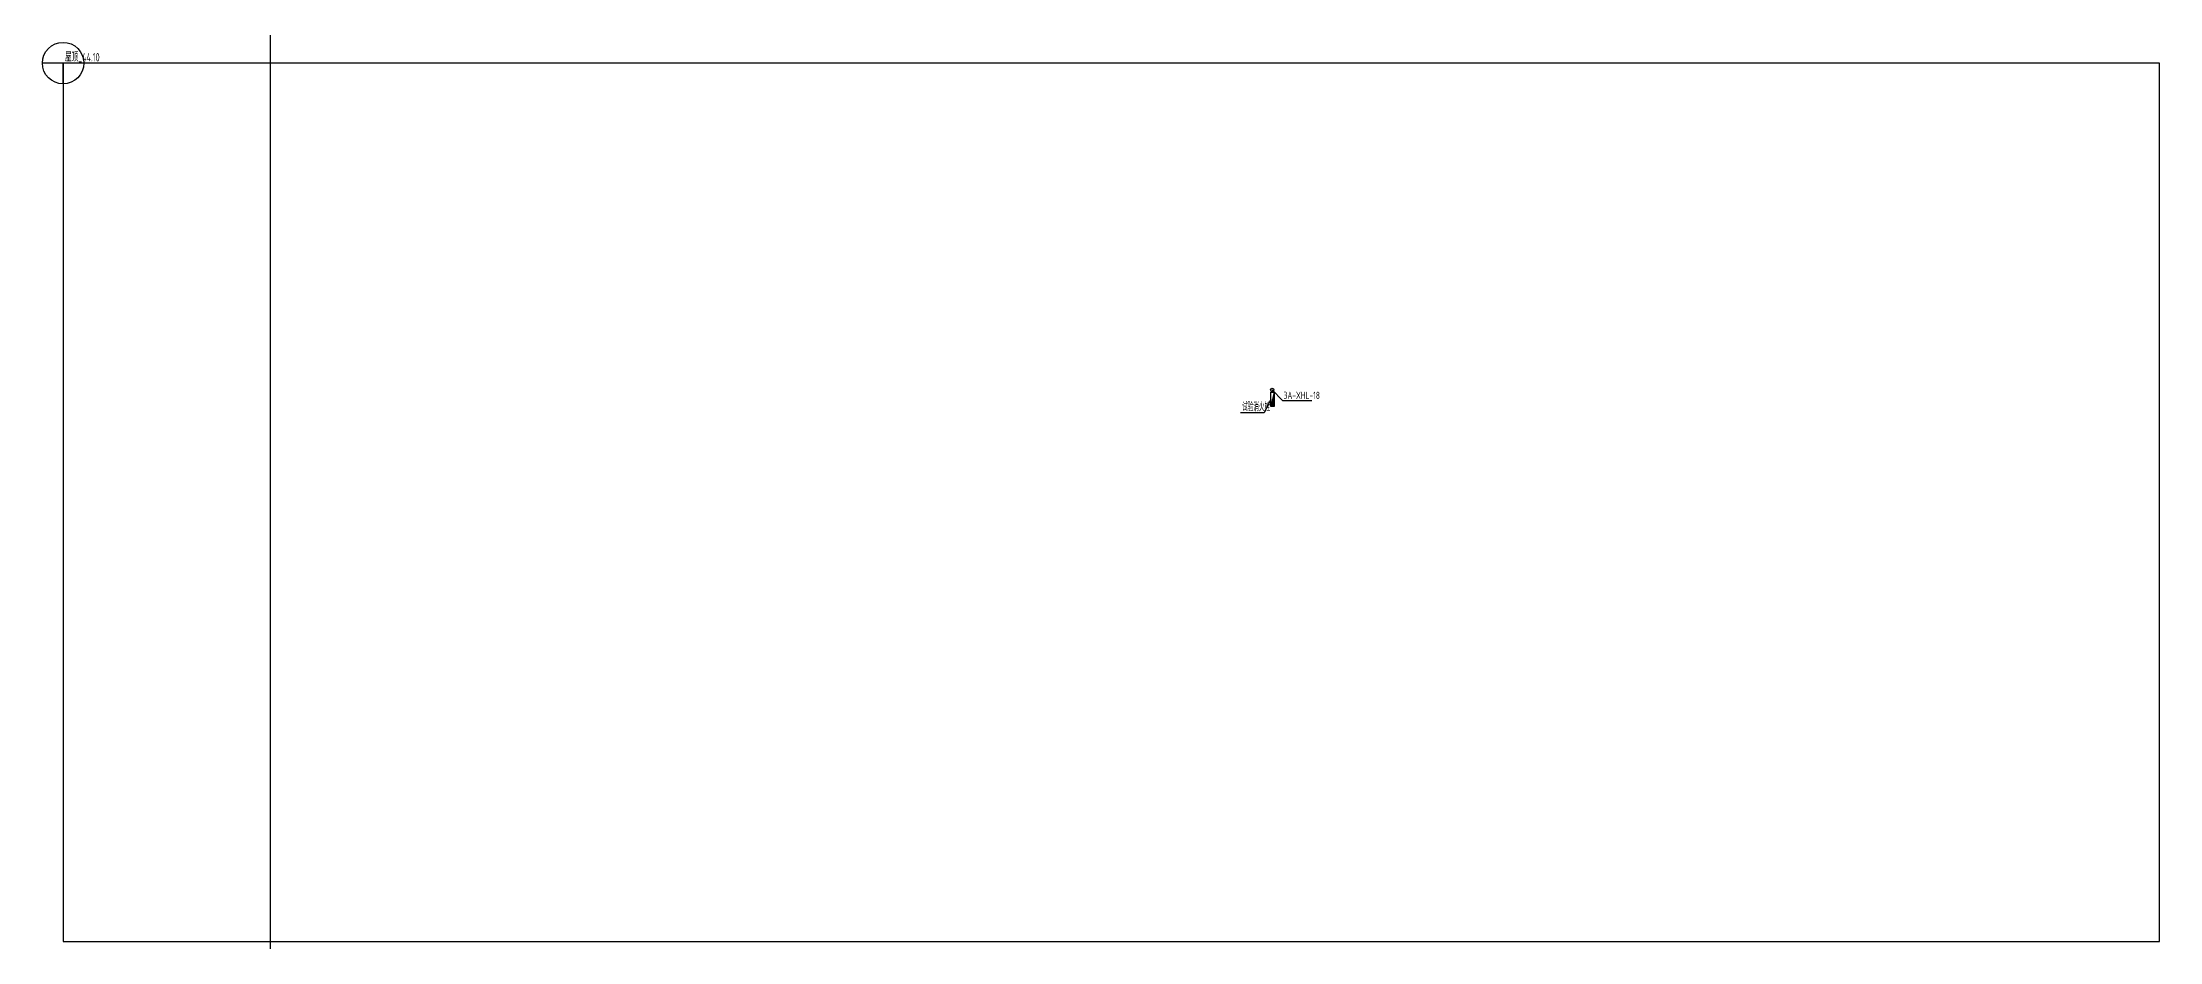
# Model space of a CAD drawing. Header units: millimetres. Extents: x 248770 to 362954, y -904561 to 640477.
# Drawn here: x 260866 to 362954, y 597119 to 640477 of the extents above; entities that cross this region are included whole.
import ezdxf

# ---------------------------------------------------------------- set-up
doc = ezdxf.new("R2010")
doc.units = ezdxf.units.MM
doc.header["$LTSCALE"] = 1000
doc.layers.get('0').update_dxf_attribs({"linetype": 'CONTINUOUS'})
for name, color, linetype in [('DIM_消防', 3, 'CONTINUOUS'), ('EQUIP_消火栓', 7, 'CONTINUOUS'), ('S-Xh_注释', 3, 'CONTINUOUS'), ('VPIPE-消防', 1, 'CONTINUOUS')]:
    doc.layers.add(name, color=color, linetype=linetype)
doc.styles.add('_TWT_PIPEDN', font='GBENOR', dxfattribs={"width": 0.7, "height": 3.5, "bigfont": 'GBCBIG'})
doc.styles.add('_TWT_SERIAL', font='GBENOR', dxfattribs={"width": 0.7, "height": 3.5, "bigfont": 'GBCBIG'})
doc.styles.add('shui', font='gbenor.shx', dxfattribs={"width": 0.7, "height": 4, "bigfont": 'gbcbig.shx'})

# ---------------------------------------------------------------- blocks, each defined once
blk = doc.blocks.new('Floorbase')
for p, q in [((0, 0), (-1000, 0)), ((0, -1000), (0, 0))]:
    blk.add_line(p, q)
blk.add_circle((0, 0), 1000)
at = {"style": '_TWT_PIPEDN', "width": 0.8}
blk.add_attdef('Elevation', (92, 81), '', height=400, dxfattribs=at)
blk = doc.blocks.new('$TwtSys$00000434')
for p, q in [((-0.5, 0.5), (-0.5, -0.5)), ((-0.5, -0.5), (0.5, 0.5)), ((0.5, 0.5), (-0.5, 0.5)), ((0.5, -0.5), (0.5, 0.5)), ((-0.5, -0.5), (0.5, -0.5))]:
    blk.add_line(p, q)
blk.add_solid([(0.5, -0.5), (0.5, 0.5), (-0.5, -0.5)])

msp = doc.modelspace()

# ---------------------------------------------------------------- linework, layer by layer
msp.add_xline((271866, 225576), (0, 1))
at = {"layer": 'DIM_消防'}
for p, q in [((320105, 623267), (319775, 622617)), ((320165, 623717), (320669, 623213)), ((320669, 623213), (322073, 623213)), ((319775, 622617), (318636, 622617))]:
    msp.add_line(p, q, dxfattribs=at)
at = {"layer": 'S-Xh_注释'}
msp.add_lwpolyline([(261866, 597119), (362954, 597119), (362954, 639477), (261866, 639477)], close=True, dxfattribs=at)
at = {"layer": 'VPIPE-消防'}
msp.add_circle((320165, 623717), 80, dxfattribs=at)

# ---------------------------------------------------------------- block references
at = {"layer": 'EQUIP_消火栓', "xscale": 700, "yscale": -160, "zscale": 700, "rotation": 270}
msp.add_blockref('$TwtSys$00000434', (320185, 623267), dxfattribs=at)
at = {"layer": 'S-Xh_注释', "color": 0}
msp.add_blockref('Floorbase', (261866, 639477), dxfattribs=at).add_auto_attribs({'Elevation': '屋顶_44.10'})

# ---------------------------------------------------------------- texts
at = {"layer": 'DIM_消防', "color": 7, "width": 0.7}
for s, height, style, p in [('试验消火栓', 385.8, 'shui', (318716, 622697)), ('3A-XHL-18', 350, '_TWT_SERIAL', (320717, 623283))]:
    msp.add_text(s, height=height, dxfattribs=dict(at, style=style)).set_placement(p)

doc.saveas('drawing.dxf')
